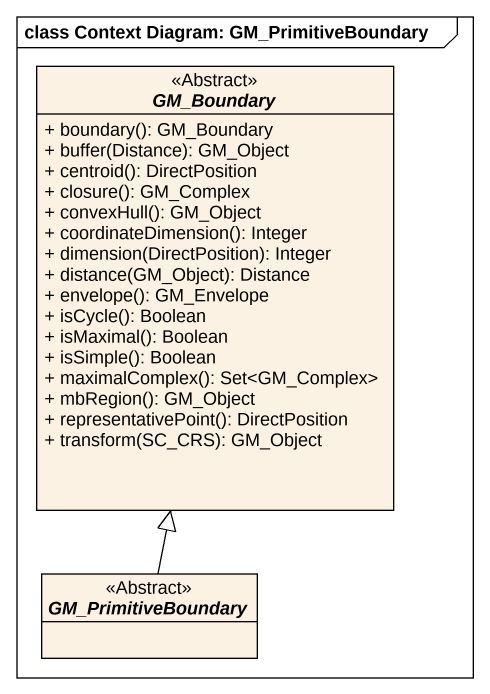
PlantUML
@startuml
mainframe class Context Diagram: GM_PrimitiveBoundary
hide circle
hide empty members
skinparam classAttributeIconSize 0
abstract class GM_Boundary <<Abstract>> {
  + boundary(): GM_Boundary
  + buffer(Distance): GM_Object
  + centroid(): DirectPosition
  + closure(): GM_Complex
  + convexHull(): GM_Object
  + coordinateDimension(): Integer
  + dimension(DirectPosition): Integer
  + distance(GM_Object): Distance
  + envelope(): GM_Envelope
  + isCycle(): Boolean
  + isMaximal(): Boolean
  + isSimple(): Boolean
  + maximalComplex(): Set<GM_Complex>
  + mbRegion(): GM_Object
  + representativePoint(): DirectPosition
  + transform(SC_CRS): GM_Object
}
abstract class GM_PrimitiveBoundary <<Abstract>>
GM_PrimitiveBoundary -up-|> GM_Boundary
@enduml
